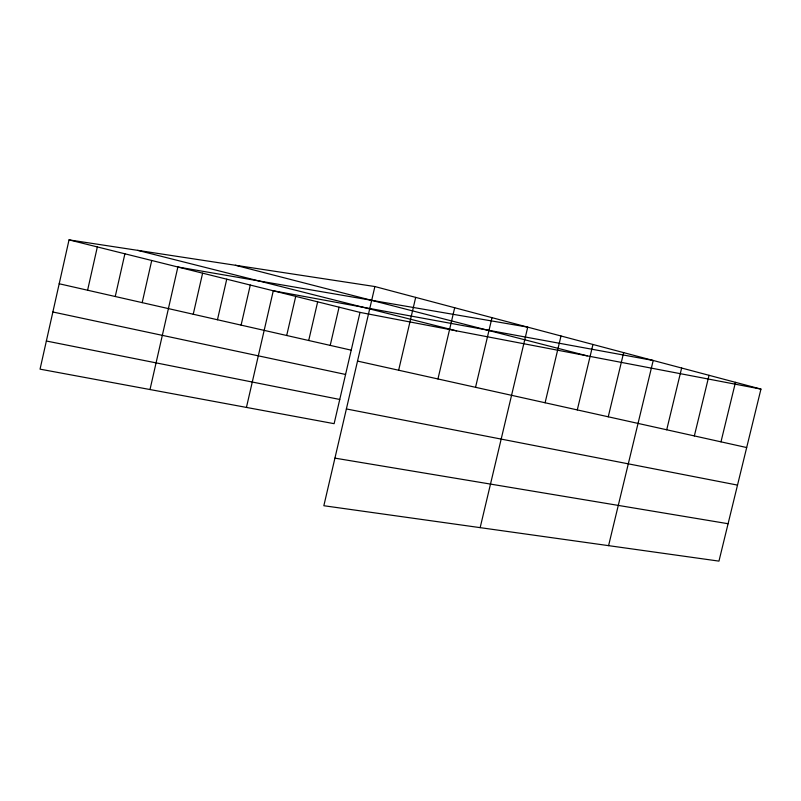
<?xml version="1.0" encoding="UTF-8"?>
<svg xmlns="http://www.w3.org/2000/svg" width="801" height="801" viewBox="0 0 801 801"><rect width="100%" height="100%" fill="white"/><g stroke="black" fill="none" stroke-linecap="round" stroke-linejoin="round"><path stroke-width="1.2" d="M374.888 286.548L69.036 239.879L40.05 369.151L334.117 423.679L360.009 312.4L760.95 389.096L718.958 561.121L323.844 505.731L374.888 286.548L760.95 389.096M87.599 290.222L97.342 246.928M115.244 296.51L124.896 253.797M142.178 302.638L151.729 260.485M150.007 389.536L177.872 267.003L527.739 327.148L480.159 527.649M193.241 314.252L202.613 273.171M217.461 319.759L226.743 279.189M241.101 325.126L250.292 285.056M246.438 407.419L273.281 290.783L653.205 360.48L608.58 545.651M286.698 335.499L295.729 296.38M308.705 340.505L317.657 301.847M330.212 345.391L339.073 307.183M398.648 370.222L415.689 297.391M437.947 378.953L454.688 307.744M475.544 387.314L492.004 317.657M545.091 402.763L561 335.989M577.291 409.912L592.95 344.47M608.249 416.79L623.659 352.63M666.712 429.787L681.641 368.029M694.347 435.924L709.045 375.309M720.98 441.842L735.468 382.327M334.928 458.132L728.089 523.724M346.382 408.951L737.511 485.106M46.358 341.016L339.754 399.459M52.866 311.99L345.571 374.457M357.526 361.091L746.682 447.549M59.194 283.764L351.218 350.167M69.036 239.879L360.009 312.4M137.682 250.353L456.61 330.883M235.414 265.261L587.263 355.874"/></g></svg>
